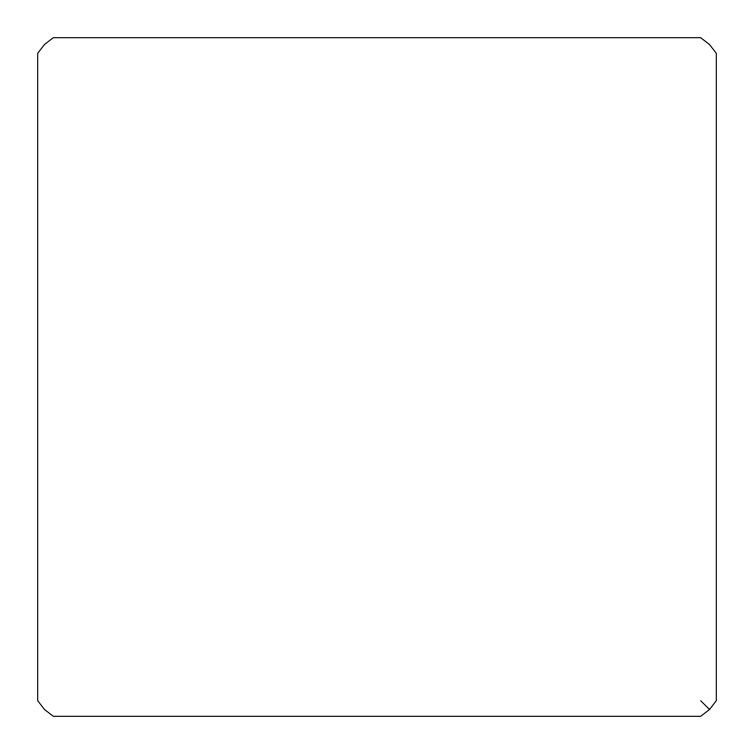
<?xml version="1.0" encoding="UTF-8"?>
<svg xmlns="http://www.w3.org/2000/svg" width="754" height="754" viewBox="0 0 754 754"><rect width="100%" height="100%" fill="white"/><g stroke="black" fill="none" stroke-linecap="round" stroke-linejoin="round"><path stroke-width="1.13" d="M709.514 709.514L716.3 700.673L716.3 53.327L709.514 44.486L700.673 37.7L53.327 37.7L44.486 44.486L37.7 53.327L37.7 700.673L44.486 709.514L53.327 716.3L700.673 716.3L709.514 709.514L700.673 700.673"/></g></svg>
